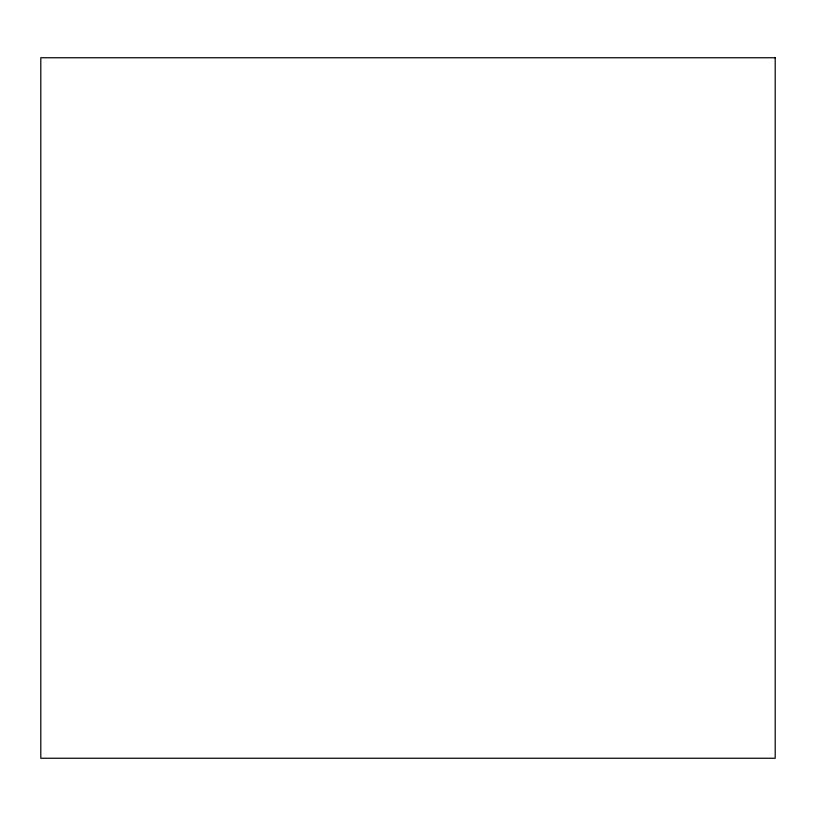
<?xml version="1.0" encoding="UTF-8"?>
<svg xmlns="http://www.w3.org/2000/svg" width="816" height="816" viewBox="0 0 816 816"><rect width="100%" height="100%" fill="white"/><g stroke="black" fill="none" stroke-linecap="round" stroke-linejoin="round"><path stroke-width="1.22" d="M775.2 57.752L40.8 57.752L40.8 758.248L775.2 758.248L775.2 57.752"/></g></svg>
